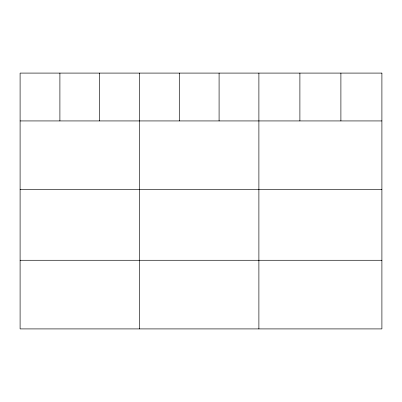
<?xml version="1.0" encoding="UTF-8"?>
<svg xmlns="http://www.w3.org/2000/svg" width="402" height="402" viewBox="0 0 402 402"><rect width="100%" height="100%" fill="white"/><g stroke="black" fill="none" stroke-linecap="round" stroke-linejoin="round"><path stroke-width="0.6" d="M20.1 120.932L381.9 120.932M20.1 189.563L381.9 189.563M20.1 260.275L381.9 260.275M340.896 73.089L340.896 120.932M299.892 73.089L299.892 120.932M258.888 73.089L258.888 328.911M219.09 73.089L219.09 120.932M179.292 73.089L179.292 120.932M139.494 73.089L139.494 328.911M99.696 73.089L99.696 120.932M59.898 73.089L59.898 120.932M381.9 73.089L20.1 73.089L20.1 328.911L381.9 328.911L381.9 73.089"/></g></svg>
